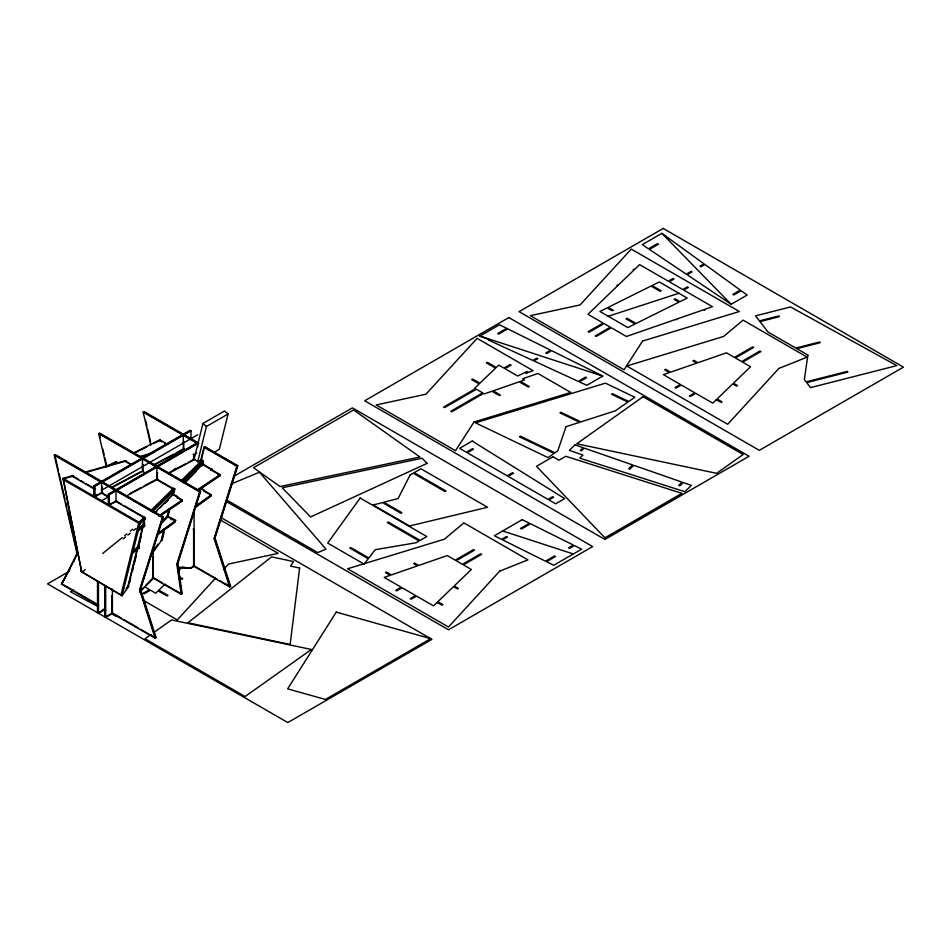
<?xml version="1.0" encoding="UTF-8"?>
<svg xmlns="http://www.w3.org/2000/svg" width="951" height="951" viewBox="0 0 951 951"><rect width="100%" height="100%" fill="white"/><g stroke="black" fill="none" stroke-linecap="round" stroke-linejoin="round"><path stroke-width="1.43" d="M73.061 475.571L63.099 478.412L63.063 479.542L140.07 524.001L145.325 518.83M140.07 524.001L140.106 522.872L145.372 517.701M144.219 517.071L138.953 522.242L120.943 595.064L122.085 595.695L128.979 586.042M122.085 595.695L80.752 571.23L122.085 595.695L140.106 522.872L63.099 478.412L81.774 572.443L63.099 478.412M127.553 587.647L137.122 548.989M135.981 549.488L132.878 552.674L138.846 548.347L138.846 547.241L137.717 546.587L142.935 525.487L144.742 524.322M144.54 524.251L138.335 530.61L144.552 526.426L144.552 525.321L143.173 524.524L144.754 518.105L116.022 501.51L116.022 490.799L109.294 494.686L108.331 494.128L108.331 504.529M128.028 587.373L137.241 550.142M142.721 528.031L138.668 546.587M144.921 519.115L143.649 524.239L144.267 524.595M129.574 582.797L130.644 578.505M132.415 571.349L133.473 567.046M134.186 564.181L136.302 555.598M141.105 536.186L138.668 546.029L137.717 546.587M164.071 528.934L161.218 540.477L162.181 539.918M157.391 534.926L175.091 522.111L175.091 521.005L167.162 516.429L168.909 509.403M160.196 515.929L182.33 501.082L182.33 499.976L172.63 494.365L173.831 489.503L174.794 488.945M161.694 540.192L164.19 530.099M169.385 509.118L167.649 516.155L171.525 518.39M162.538 538.48L163.964 532.715M168.482 514.467L169.872 508.844M173.89 492.594L174.485 490.157M214.237 452.26L219.324 449.324L228.062 414.006L224.567 410.975L202.943 423.457L194.206 458.786L197.701 461.806L201.517 459.606M197.701 461.806L206.438 426.488L228.062 414.006M193.136 565.845L229.655 586.922L230.618 586.363L215.033 537.969L237.821 465.693L204.941 446.708L203.978 447.267L200.899 459.737L202.908 460.89L202.076 464.219L220.109 474.62L220.109 475.738L197.974 490.585M201.374 459.452L204.12 448.373M163.346 517.011L140.558 589.287L156.142 637.693L155.179 638.24L139.607 589.846L162.383 517.57L163.346 517.011L55.241 454.602L54.278 455.149L77.067 553.732L61.482 584.152L98.203 605.347M200.59 491.358L177.801 563.622L182.176 593.745L181.213 594.304L176.838 564.181L199.627 491.905L200.59 491.358L99.689 433.097L98.726 433.656L106.322 466.513M229.655 586.922L214.082 538.528L236.858 466.252L237.821 465.693M61.97 583.866L77.542 553.458L76.223 547.74M69.898 569.043L61.482 584.152M73.286 562.433L74.642 559.794M126.031 588.847L127.755 586.434M154.442 549.036L157.89 544.21M150.508 555.883L162.562 538.991M215.425 578.303L177.278 619.933L142.912 600.093M223.461 569.542L228.478 564.062L278.179 553.351L220.644 520.138M144.54 523.145L138.335 529.493L144.552 525.321M154.882 512.553L173.498 493.486M183.852 482.906L203.502 462.78M144.54 523.692L138.335 530.052L144.552 525.879L143.791 525.428M154.882 513.112L156.951 510.984M160.053 507.81L173.498 494.045M184.886 482.395L203.502 463.339M165.224 503.067L168.327 499.893M184.886 482.953L196.263 471.304M201.434 466.014L203.502 463.886M138.05 546.266L132.878 551.556L138.846 547.241M160.802 522.967L168.042 515.549M135.981 548.941L132.878 552.115L138.846 547.788L138.192 547.419M161.836 522.468L168.042 516.108M161.836 523.014L168.042 516.666M140.32 590.856L143.435 587.67M145.515 585.543L151.744 579.159M139.761 592.2L153.254 578.374L153.254 551.378M150.531 510.853L173.688 488.065M181.059 480.826L202.099 460.106M151.673 511.495L174.841 488.707M182.164 481.491L203.252 460.748M152.695 511.59L174.77 489.872M183.174 481.586L203.157 461.936M165.117 584.116L158.853 590.131L168.03 595.433L167.067 595.992L158.128 590.833L155.667 593.198L150.46 590.202L144.29 593.757L143.328 593.21L149.509 589.644L144.386 586.684M177.92 571.789L179.715 570.053L178.931 569.601L182.758 567.39M102.66 553.482L122.251 537.612M124.557 535.746L126.863 533.88M130.323 531.074L132.629 529.208M82.915 571.515L85.221 569.649M123.273 538.837L125.58 536.97M127.886 535.092L130.192 533.226M133.651 530.432L135.957 528.566M157.391 533.808L175.091 521.005M196.001 505.873L211.336 494.77L200.257 488.374M157.391 534.367L175.091 521.564M196.001 506.431L211.336 495.328L205.131 491.75M194.824 507.834L211.336 495.887L211.336 494.77M151.043 634.472L145.004 638.751L245.085 696.524L311.405 649.485L171.537 619.933L153.444 632.76M158.972 515.644L182.33 499.976M196.75 490.3L220.109 474.62M158.972 516.203L182.33 500.523L178.633 498.395M197.974 490.027L220.109 475.179L211.015 469.925M150.757 445.02L143.173 412.152L144.124 411.605L198.866 443.202M72.87 475.488L71.907 476.047L94.399 489.028M96.515 494.817L93.911 496.208L93.911 485.806L100.64 481.919M101.602 481.372L141.485 458.346M142.448 457.788L182.33 434.762M183.293 434.203L190.01 430.327L190.973 430.874L190.973 439.612M101.127 482.205L94.399 486.08L94.399 496.481L100.889 493.022M102.09 481.646L141.961 458.62M142.923 458.061L182.806 435.035M183.769 434.488L190.497 430.601M93.911 485.806L94.874 486.365L101.602 482.478L101.602 493.189L108.331 497.076M102.565 481.919L142.448 458.893L142.448 471.375L145.812 473.325M143.411 458.346L183.293 435.32L183.293 449.573L184.244 449.015M184.244 434.762L190.973 430.874M101.602 487.839L102.565 487.281M142.448 465.134L143.411 464.587M183.293 442.441L184.244 441.894M101.602 490.24L197.701 434.762M101.602 493.189L102.565 492.642M142.448 471.375L143.411 470.828M108.331 494.128L115.059 490.24M116.022 489.694L155.905 466.668M156.856 466.109L196.738 443.083M115.535 490.526L108.818 494.401L108.818 504.803M116.498 489.967L156.38 466.941M157.343 466.382L197.226 443.368M116.985 490.24L156.856 467.214L156.856 479.708L173.831 489.503M157.818 466.668L197.701 443.641L197.701 447.018M156.856 473.455L157.818 472.909M193.16 454.162L194.123 454.721L196.631 453.282M156.856 479.708L157.818 479.149M202.076 464.219L203.038 463.66M211.978 468.819L211.015 470.483M172.63 494.365L173.593 493.819M143.173 524.524L144.136 523.965M69.233 571.349L47.55 583.866L287.796 722.57L431.944 639.357L221.25 517.713M233.768 476.356L352.405 407.872L592.639 546.575L448.503 629.788L226.243 501.474M167.162 516.429L168.125 515.882M479.898 336.072L499.489 324.766L506.717 328.357L497.694 333.563L498.657 334.122L507.751 328.868L550.629 350.17L545.767 352.976L546.73 353.522L551.651 350.681L594.53 371.972L593.828 372.376L594.791 372.935L595.564 372.495L602.791 376.085L586.815 385.31L579.325 381.862L586.66 377.63L585.709 377.071L578.256 381.375L533.891 360.94L537.838 358.658L536.875 358.111L532.822 360.441L488.457 340.006L489.004 339.697L488.041 339.138L479.898 336.072L602.791 376.085M166.924 517.403L167.887 516.845M661.86 233.328L642.282 244.633L648.499 248.817L657.521 243.599L658.484 244.157L649.39 249.412L686.277 274.161L691.139 271.356L692.102 271.915L687.169 274.756L724.056 299.506L725.72 299.66L724.947 300.1L731.164 304.284L747.153 295.06L741.174 290.733L733.839 294.965L732.876 294.418L740.33 290.114L704.929 264.497L700.994 266.779L700.031 266.221L704.073 263.879L668.684 238.273L667.174 238.023L667.828 237.655L661.86 233.328L731.164 304.284M172 518.117L171.037 519.781M138.192 546.861L139.155 546.302M137.467 547.55L138.43 547.003M73.703 589.87L70.422 591.772L97.798 606.441M214.082 538.528L215.033 537.969M176.838 564.181L177.801 563.622M104.729 609.115L98.001 613.003L98.001 581.786M105.204 609.389L98.476 613.276L98.476 582.071M139.607 589.846L140.558 589.287M177.968 569.043L180.524 567.581M110.815 613.918L105.204 617.163L105.204 585.947M177.766 567.509L190.973 568.199L194.099 566.392L194.099 510.497M111.279 487.471L141.152 471.518M154.133 464.587L173.617 454.186M176.208 452.795L182.699 449.324M102.672 492.606L94.874 496.767L94.874 486.365M111.754 487.744L142.923 471.102L142.923 464.861M153.313 465.55L184.482 448.908M101.602 500.642L109.401 496.481M173.581 469.687L176.197 468.284M110.114 504.113L115.333 501.32M129.693 493.652L141.437 487.387M144.053 485.985L157.105 479.019M168.85 472.742L185.814 463.684M188.417 462.293L193.647 459.511L193.647 454.447M117.128 500.904L109.294 505.088L109.294 494.686M126.257 496.03L157.581 479.292M169.326 473.027L194.123 459.785L194.123 454.721M104.325 467.488L116.01 461.687L118.483 463.101M132.629 453.425L159.911 439.873L167.875 444.462M106.916 466.751L116.01 462.234M133.936 453.33L146.929 446.875M153.42 443.653L159.911 440.42L162.193 441.74M231.248 483.964L259.457 472.231L326.027 549.155L317.753 552.59L226.576 499.953M608.236 316.267L678.895 293.265M84.449 472.326L124.284 460.95M139.94 456.492L152.742 452.831M63.753 478.817L73.714 475.975M85.091 472.73L126.352 460.95M140.582 456.896L149.129 454.459M182.675 567.26L190.973 568.199M178.752 567.307L190.497 567.925L193.624 566.118L193.624 529.338M502.663 530.967L573.31 553.969M103.017 609.234L105.62 610.625M112.147 614.12L116.058 616.212M138.953 522.242L140.106 522.872M143.649 411.878L198.379 443.475M204.465 446.982L237.346 465.966L214.557 538.242L230.13 586.648M143.173 412.152L197.903 443.748M203.978 447.267L236.858 466.252M203.835 464.67L211.502 469.093M193.16 459.226L194.123 459.785M164.464 443.047L166.734 444.367M217.838 474.418L220.109 475.738M200.732 488.101L204.37 490.193M98.726 433.656L199.627 491.905M124.997 460.748L131.06 464.254M158.282 479.97L174.306 489.218L173.106 494.092L177.885 496.85M124.522 461.033L130.572 464.528M193.136 529.065L194.099 529.624M172.987 518.687L175.947 520.387M54.754 454.875L162.871 517.296L140.082 589.561L155.655 637.966M54.278 455.149L162.383 517.57M72.383 475.762L78.636 479.375M81.132 480.814L83.629 482.264M86.125 483.702L94.874 488.755M108.818 496.802L102.09 492.915L102.09 487.554M117.603 501.878L121.502 504.125M123.88 505.504L145.241 517.831M143.791 525.986L144.552 526.426M226.778 584.152L230.618 586.363M194.337 565.976L217.351 579.266M219.907 580.74L228.858 585.911M138.192 547.966L138.846 548.347M152.291 556.466L153.254 557.024M178.978 576.544L182.735 578.719L181.784 579.266L179.359 577.875M153.503 577.744L162.466 582.927M165.034 584.401L181.689 594.018L177.314 563.907L200.102 491.631L99.201 433.371L100.188 437.662M153.016 578.018L181.213 594.304M152.291 577.816L153.254 578.374M111.457 595.683L112.42 596.229M63.23 584.603L72.098 589.715M74.63 591.177L98.678 605.074M112.61 613.11L121.478 618.233M124.01 619.695L137.931 627.731M140.463 629.193L154.395 637.229M111.457 613.003L155.179 638.24M202.943 423.457L206.438 426.488M145.634 420.449L146.953 426.167M147.607 429.02L150.579 441.882M102.839 449.086L104.158 454.804M104.812 457.669L106.797 466.24M55.087 456.302L58.391 470.59M59.045 473.443L64.989 499.168M65.655 502.021L66.974 507.739M67.64 510.592L72.585 532.025M74.237 539.169L75.557 544.887M203.894 490.478L203.894 491.584M183.769 442.167L183.769 449.288M177.397 497.123L177.397 498.229M159.911 439.873L159.911 440.979M157.343 473.182L157.343 479.423M152.778 556.739L152.778 578.101M116.01 461.687L116.01 462.792M112.42 589.014L112.42 613.55L105.692 617.437L105.692 586.232M111.933 595.956L111.933 613.276M104.729 585.673L104.729 616.878M97.525 581.513L97.525 612.717M299.636 568.056L290.126 644.457L187.906 622.774L271.558 556.87L293.479 561.518L290.554 566.13L299.636 568.056M807.886 355.056L804.344 379.544L806.127 381.874L847.329 371.365L847.876 372.091L806.686 382.599L810.525 387.616L896.769 365.624L790.554 306.935L755.593 315.851L759.445 320.879L778.845 315.922L779.392 316.647L759.992 321.593L767.956 332.006L795.785 348.066L819.703 341.956L820.249 342.681L796.807 348.66L807.886 355.056M565.988 426.702L557.797 450.822L554.968 452.783L520.316 436.176L519.448 436.782L554.1 453.389L548.026 457.609L475.488 422.838L605.43 383.146L634.84 397.245L628.766 401.477L612.444 393.655L611.576 394.249L627.898 402.083L615.309 410.832L580.942 421.887L560.817 412.247L559.949 412.853L579.67 422.303L565.988 426.702M410.107 475.001L398.089 498.574L383.764 502.235L401.881 512.696L400.918 513.255L382.433 502.58L373.101 504.957L409.536 525.986L487.578 507.252L420.913 468.76L414.184 472.647L446.031 491.025L445.068 491.584L413.221 473.194L410.107 475.001M336.274 612.111L287.642 688.845L325.42 699.46L430.744 638.656L336.274 612.111M474.05 422.006L455.493 450.703L376.216 404.936L425.917 394.225L477.117 338.354L533.131 370.688L525.772 373.244L527.746 372.103L526.795 371.544L517.701 376.037L504.898 368.643L511.067 365.089L510.105 364.53L503.935 368.096L498.74 365.089L496.267 367.466L487.328 362.307L486.377 362.854L495.554 368.156L479.898 383.217L472.623 379.021L471.66 379.58L479.173 383.919L474.68 388.234L475.464 388.686L443.618 407.076L444.581 407.634L476.427 389.244L482.68 392.846L450.822 411.236L451.784 411.795L483.631 393.405L484.416 393.857L491.905 391.265L499.418 395.604L500.381 395.045L493.105 390.849L519.198 381.815L528.376 387.105L529.338 386.558L520.399 381.399L524.512 379.972L522.503 378.807L537.933 373.47L570.814 392.454L474.05 422.006M642.591 341.064L624.046 369.761L530.349 315.673L580.051 304.962L631.25 249.091L739.367 311.512L642.591 341.064M360.156 498.039L327.703 543.092L364.138 564.121L368.251 558.748L349.766 548.061L350.717 547.514L368.845 557.975L375.181 549.702L416.015 542.771L419.141 540.964L387.295 522.575L388.258 522.028L420.104 540.406L426.833 536.53L360.156 498.039M499.691 571.147L448.503 627.018L347.59 568.769L444.367 539.205L463.886 522.884L527.96 559.877L499.691 571.147M778.893 368.406L727.693 424.277L626.792 366.016L723.568 336.464L743.088 320.142L807.161 357.136L778.893 368.406M617.746 285.657L587.98 314.305L603.112 323.043L588.11 331.697L589.073 332.256L604.075 323.59L610.316 327.203L595.326 335.858L596.277 336.416L611.279 327.75L626.424 336.488L676.018 319.31L676.743 319.726L677.219 318.894L703.324 309.86L704.168 310.347L705.131 309.788L704.525 309.444L712.454 306.686L683.721 290.091L688.358 287.416L687.395 286.857L682.759 289.544L669.302 281.769L673.938 279.095L672.975 278.536L668.339 281.223L639.607 264.628L634.84 269.204L633.259 269.406L634.115 269.906L618.459 284.967L617.021 285.252L617.746 285.657M437.127 602.411L433.513 605.882L416.55 596.087L411.141 599.213L410.178 598.654L415.587 595.528L402.13 587.766L396.722 590.892L395.759 590.333L401.167 587.207L384.204 577.412L390.219 575.331L385.44 572.573L386.403 572.015L391.42 574.915L417.513 565.869L413.637 563.634L414.6 563.075L418.725 565.453L447.267 555.562L455.22 560.163L473.539 549.595L474.49 550.154L456.183 560.721L462.436 564.323L480.742 553.755L481.705 554.314L463.399 564.882L471.351 569.471L454.221 585.959L458.346 588.336L457.383 588.883L453.508 586.648L437.852 601.71L442.869 604.61L441.906 605.169L437.127 602.411M716.329 399.67L712.715 403.141L695.752 393.345L690.343 396.46L689.38 395.913L694.789 392.787L681.332 385.024L675.923 388.139L674.96 387.592L680.369 384.466L663.406 374.67L669.421 372.59L664.642 369.832L665.605 369.273L670.621 372.174L696.714 363.127L692.839 360.893L693.802 360.334L697.915 362.711L726.469 352.821L734.422 357.421L752.74 346.853L753.691 347.4L735.385 357.98L741.637 361.582L759.944 351.014L760.907 351.561L742.588 362.141L750.553 366.729L733.423 383.217L737.548 385.583L736.585 386.142L732.71 383.907L717.054 398.968L722.071 401.869L721.108 402.428L716.329 399.67M575.01 444.878L569.316 450.334L582.963 455.089L579.765 458.156L684.827 491.691L691.401 485.39L683.258 482.549L679.87 485.795L678.705 485.39L682.093 482.145L633.794 465.336L629.847 469.116L628.682 468.712L632.629 464.932L584.318 448.123L581.477 450.845L580.312 450.441L583.165 447.719L575.01 444.878M643.09 396.733L576.77 443.772L716.626 473.325L743.159 454.507L643.09 396.733M508.833 317.551L364.685 400.775L604.931 539.479L749.079 456.254L508.833 317.551M663.204 228.43L519.056 311.643L759.302 450.346L903.45 367.134L663.204 228.43M353.606 409.952L253.525 467.726L280.058 486.543L419.926 456.991L353.606 409.952M613.026 310.169L612.064 310.727L607.142 307.874L599.915 311.464L627.826 327.584L635.054 323.982L626.031 318.775L626.994 318.228L636.088 323.471L678.955 302.18L674.093 299.375L675.055 298.816L679.989 301.657L687.216 298.079L659.305 281.96L652.077 285.55L661.1 290.756L660.137 291.315L651.043 286.061L608.164 307.363L613.026 310.169M472.195 441.062L459.583 448.349L466.311 452.236L472.481 448.67L473.443 449.229L467.274 452.783L507.156 475.809L512.553 472.695L513.516 473.241L508.119 476.368L547.99 499.394L552.638 496.707L553.601 497.266L548.953 499.941L555.681 503.828L564.692 498.633L472.195 441.062M552.971 456.777L536.459 466.311L604.931 537.814L681.938 493.355L565.809 456.29L558.974 460.236L552.971 456.777M522.242 519.662L494.33 535.77L501.557 539.36L506.491 536.507L507.454 537.065L502.592 539.871L545.47 561.173L554.564 555.919L555.515 556.478L546.504 561.684L553.732 565.274L581.643 549.167L574.416 545.577L569.483 548.418L568.52 547.871L573.382 545.066L530.503 523.763L521.41 529.018L520.459 528.459L529.481 523.252L522.242 519.662M427.082 463.375L310.597 516.952L282.221 487.792L422.089 458.239L427.082 463.375"/></g></svg>
